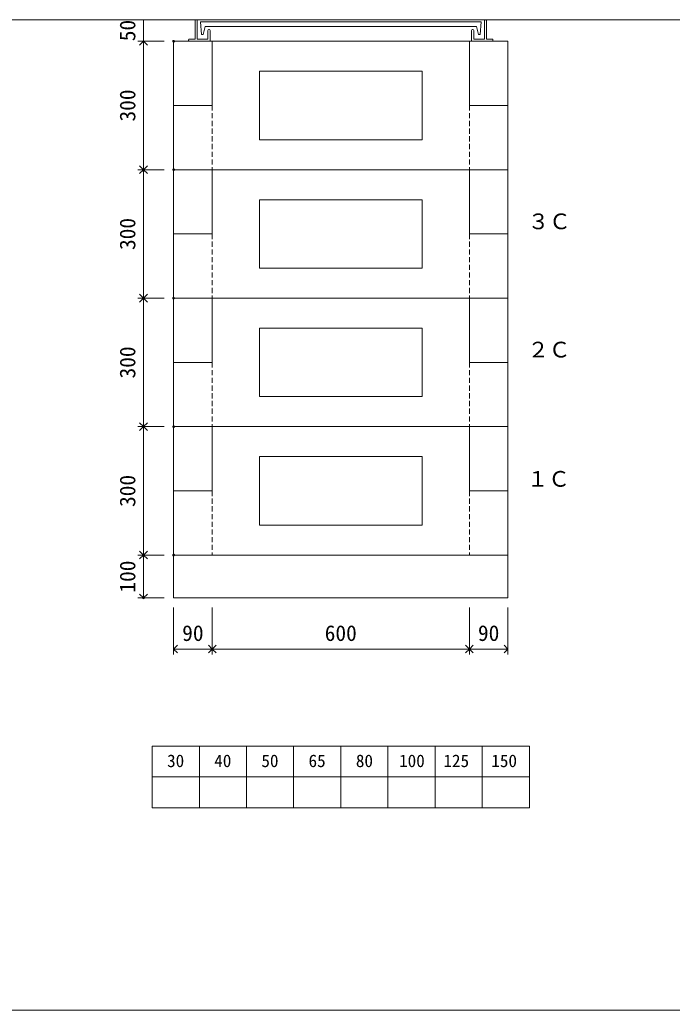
# Model space of a CAD drawing. Units: millimetres, scale not verified. Extents: x -4890 to 18490, y -2296 to 2296.
# Drawn here: x 1846 to 3368, y -1979 to 334 of the extents above; entities that cross this region are included whole.
import ezdxf
from ezdxf.enums import TextEntityAlignment as Align

# ---------------------------------------------------------------- set-up
doc = ezdxf.new("R2010")
doc.units = ezdxf.units.MM
doc.header["$LTSCALE"] = 10
doc.header["$PDMODE"] = 32
doc.header["$PDSIZE"] = 4
for name, pattern in [('DASHED1', [1.8, 1.2, -0.6]), ('USER2', [50.8, 31.75, -6.35, 6.35, -6.35]), ('USER5', [3.185, 0.01, -3.175])]:
    doc.linetypes.add(name, pattern=pattern)
for name, color, linetype, lineweight in [('0-1_Defpoints', 7, 'USER2', 5), ('0-2_waku', 7, 'Continuous', 18), ('0-3_gaikei', 7, 'Continuous', 18), ('0-4_kakure', 7, 'USER5', 18), ('0-5_sunpou', 7, 'Continuous', 5), ('0-8_uchigawa', 6, 'Continuous', 18), ('0-A_futa', 3, 'Continuous', 18), ('0-B_GL', 4, 'Continuous', 18), ('0-D_文字１', 7, 'Continuous', 18)]:
    doc.layers.add(name, color=color, linetype=linetype, lineweight=lineweight)
doc.styles.add('ＭＳ ゴシック', font='')
doc.styles.get('ＭＳ ゴシック').set_extended_font_data('MS Gothic')

# ---------------------------------------------------------------- blocks, each defined once
blk = doc.blocks.new('_Open90_20')
at = {"layer": '0-5_sunpou'}
blk.add_line((0, 0), (-1, 0), dxfattribs=at)
blk.add_lwpolyline([(-0.5, 0.5), (0, 0), (-0.5, -0.5)], dxfattribs=at)
blk = doc.blocks.new('_Open90')
at = {"layer": '0-5_sunpou'}
blk.add_line((0, 0), (-1, 0), dxfattribs=at)
blk.add_lwpolyline([(-0.5, 0.5), (0, 0), (-0.5, -0.5)], dxfattribs=at)
blk = doc.blocks.new('D67(1)')
at = {"layer": '0-1_Defpoints'}
for p in [(592.32, 2214.36), (522.02, 1914.36), (592.32, 1914.36)]:
    blk.add_point(p, dxfattribs=at)
at = {"layer": '0-5_sunpou'}
for p, q in [((570.32, 2214.36), (509.02, 2214.36)), ((522.02, 2196.36), (522.02, 1932.36)), ((570.32, 1914.36), (509.02, 1914.36))]:
    blk.add_line(p, q, dxfattribs=at)
at = {"layer": '0-5_sunpou', "xscale": 18, "yscale": 18}
for p, rotation in [((522.02, 2214.36), 90), ((522.02, 1914.36), 270)]:
    blk.add_blockref('_Open90', p, dxfattribs=dict(at, rotation=rotation))
at = {"layer": '0-5_sunpou', "style": 'ＭＳ ゴシック'}
blk.add_text('300', height=36.66, rotation=90, dxfattribs=at).set_placement((514.02, 2026.86), align=Align.BOTTOM_LEFT)
blk = doc.blocks.new('D65(1)')
at = {"layer": '0-1_Defpoints'}
for p in [(592.32, 1914.36), (522.02, 1614.36), (592.32, 1614.36)]:
    blk.add_point(p, dxfattribs=at)
at = {"layer": '0-5_sunpou'}
for p, q in [((570.32, 1914.36), (509.02, 1914.36)), ((522.02, 1896.36), (522.02, 1632.36)), ((570.32, 1614.36), (509.02, 1614.36))]:
    blk.add_line(p, q, dxfattribs=at)
at = {"layer": '0-5_sunpou', "xscale": 18, "yscale": 18}
for p, rotation in [((522.02, 1914.36), 90), ((522.02, 1614.36), 270)]:
    blk.add_blockref('_Open90', p, dxfattribs=dict(at, rotation=rotation))
at = {"layer": '0-5_sunpou', "style": 'ＭＳ ゴシック'}
blk.add_text('300', height=36.66, rotation=90, dxfattribs=at).set_placement((514.02, 1726.86), align=Align.BOTTOM_LEFT)
blk = doc.blocks.new('_Open90_23')
at = {"layer": '0-5_sunpou'}
blk.add_line((0, 0), (-1, 0), dxfattribs=at)
blk.add_lwpolyline([(-0.5, 0.5), (0, 0), (-0.5, -0.5)], dxfattribs=at)

msp = doc.modelspace()

# ---------------------------------------------------------------- linework, layer by layer
at = {"layer": '0-2_waku'}
for p, q in [((2155, -1361.96), (2155, -1505.96)), ((2155, -1361.96), (2155, -1505.96)), ((2155, -1361.96), (2155, -1505.96)), ((2155, -1361.96), (2155, -1505.96)), ((2155, -1361.96), (3035, -1361.96)), ((2265, -1361.96), (2265, -1505.96)), ((2375, -1361.96), (2375, -1505.96)), ((2375, -1361.96), (2375, -1505.96)), ((2485, -1361.96), (2485, -1505.96)), ((2595, -1361.96), (2595, -1505.96)), ((2705, -1361.96), (2705, -1505.96)), ((2815, -1361.96), (2815, -1505.96)), ((2925, -1361.96), (2925, -1505.96)), ((3035, -1361.96), (3035, -1505.96)), ((2155, -1433.96), (3035, -1433.96)), ((2155, -1505.96), (3035, -1505.96)), ((-1230, -1978.62), (4890, -1978.62)), ((-1230, -1978.62), (4890, -1978.62)), ((-1230, -1978.62), (4890, -1978.62))]:
    msp.add_line(p, q, dxfattribs=at)
at = {"layer": '0-3_gaikei'}
for p, q in [((2985, 284.04), (2205, 284.04)), ((2205, 134.04), (2205, 284.04)), ((2295, 284.04), (2295, 134.04)), ((2895, 134.04), (2895, 284.04)), ((2985, 134.04), (2985, 284.04)), ((2205, -15.96), (2205, 134.04)), ((2205, -15.96), (2205, 134.04)), ((2295, 134.04), (2205, 134.04)), ((2985, 134.04), (2895, 134.04)), ((2985, -15.96), (2985, 134.04)), ((2985, -15.96), (2985, 134.04)), ((2985, -15.96), (2205, -15.96)), ((2985, -15.96), (2205, -15.96)), ((2985, -15.96), (2205, -15.96)), ((2205, -165.96), (2205, -15.96)), ((2895, -15.96), (2295, -15.96)), ((2295, -15.96), (2295, -165.96)), ((2895, -165.96), (2895, -15.96)), ((2985, -165.96), (2985, -15.96)), ((2205, -315.96), (2205, -165.96)), ((2205, -315.96), (2205, -165.96)), ((2295, -165.96), (2205, -165.96)), ((2985, -165.96), (2895, -165.96)), ((2985, -315.96), (2985, -165.96)), ((2985, -315.96), (2985, -165.96)), ((2985, -315.96), (2205, -315.96)), ((2985, -315.96), (2205, -315.96)), ((2205, -465.96), (2205, -315.96)), ((2895, -315.96), (2295, -315.96)), ((2295, -315.96), (2295, -465.96)), ((2895, -465.96), (2895, -315.96)), ((2985, -465.96), (2985, -315.96)), ((2205, -615.96), (2205, -465.96)), ((2205, -615.96), (2205, -465.96)), ((2295, -465.96), (2205, -465.96)), ((2985, -465.96), (2895, -465.96)), ((2985, -615.96), (2985, -465.96)), ((2985, -615.96), (2985, -465.96)), ((2205, -765.96), (2205, -615.96)), ((2985, -615.96), (2205, -615.96)), ((2985, -615.96), (2205, -615.96)), ((2895, -615.96), (2295, -615.96)), ((2895, -765.96), (2895, -615.96)), ((2985, -765.96), (2985, -615.96)), ((2205, -915.96), (2205, -765.96)), ((2205, -915.96), (2205, -765.96)), ((2985, -765.96), (2895, -765.96)), ((2985, -915.96), (2985, -765.96)), ((2985, -915.96), (2985, -765.96)), ((2985, -915.96), (2205, -915.96)), ((2985, -915.96), (2205, -915.96)), ((2985, -915.96), (2205, -915.96)), ((2205, -1015.96), (2205, -915.96)), ((2985, -1015.96), (2985, -915.96)), ((2985, -1015.96), (2205, -1015.96))]:
    msp.add_line(p, q, dxfattribs=at)
for points in [[(2295, 284.04), (2295, 134.04), (2295, 284.04)], [(2295, -15.96), (2295, -165.96), (2295, -15.96)], [(2295, -615.96), (2295, -765.96), (2205, -765.96)], [(2295, -615.96), (2295, -765.96), (2295, -615.96)]]:
    msp.add_lwpolyline(points, dxfattribs=at)
at = {"layer": '0-4_kakure', "linetype": 'DASHED1', "lineweight": 5}
for p, q in [((2295, 134.04), (2295, -15.96)), ((2895, 134.04), (2895, -15.96)), ((2295, -165.96), (2295, -315.96)), ((2895, -165.96), (2895, -315.96)), ((2295, -465.96), (2295, -615.96)), ((2895, -465.96), (2895, -615.96)), ((2295, -765.96), (2295, -915.96)), ((2895, -765.96), (2895, -915.96))]:
    msp.add_line(p, q, dxfattribs=at)
at = {"layer": '0-5_sunpou'}
for p, q in [((2183, 334.04), (2121.7, 334.04)), ((2134.7, 334.04), (2134.7, 284.04)), ((2183, 284.04), (2121.7, 284.04)), ((2183, 284.04), (2121.7, 284.04)), ((2183, 284.04), (2121.7, 284.04)), ((2183, 284.04), (2121.7, 284.04)), ((2183, -15.96), (2121.7, -15.96)), ((2183, -15.96), (2121.7, -15.96)), ((2183, -315.96), (2121.7, -315.96)), ((2183, -315.96), (2121.7, -315.96)), ((2183, -915.96), (2121.7, -915.96)), ((2183, -915.96), (2121.7, -915.96)), ((2134.7, -933.96), (2134.7, -997.96)), ((2183, -1015.96), (2121.7, -1015.96)), ((2205, -1037.96), (2205, -1148.4)), ((2295, -1037.96), (2295, -1148.4)), ((2295, -1037.96), (2295, -1148.4)), ((2895, -1037.96), (2895, -1148.4)), ((2895, -1037.96), (2895, -1148.4)), ((2985, -1037.96), (2985, -1148.4)), ((2223, -1135.4), (2277, -1135.4)), ((2313, -1135.4), (2877, -1135.4)), ((2913, -1135.4), (2967, -1135.4))]:
    msp.add_line(p, q, dxfattribs=at)
for p in [(2134.7, -915.96), (2134.7, -1015.96)]:
    msp.add_point(p, dxfattribs=at)
at = {"layer": '0-8_uchigawa'}
for p, q in [((2405, 54.04), (2405, 214.04)), ((2785, 214.04), (2405, 214.04)), ((2785, 54.04), (2785, 214.04)), ((2785, 54.04), (2405, 54.04)), ((2405, -245.96), (2405, -85.96)), ((2785, -85.96), (2405, -85.96)), ((2785, -245.96), (2785, -85.96)), ((2785, -245.96), (2405, -245.96)), ((2405, -545.96), (2405, -385.96)), ((2785, -385.96), (2405, -385.96)), ((2785, -545.96), (2785, -385.96)), ((2785, -545.96), (2405, -545.96)), ((2405, -845.96), (2405, -685.96)), ((2785, -685.96), (2405, -685.96)), ((2785, -845.96), (2785, -685.96)), ((2785, -845.96), (2405, -845.96))]:
    msp.add_line(p, q, dxfattribs=at)
at = {"layer": '0-A_futa'}
for p, q in [((2255, 332.04), (2255, 289.04)), ((2257, 334.04), (2260, 334.04)), ((2260, 334.04), (2260, 289.04)), ((2267.81, 329.54), (2922.14, 329.54)), ((2267.81, 329.54), (2270.3, 299.54)), ((2922.14, 329.54), (2919.89, 299.54)), ((2930, 334.04), (2930, 289.04)), ((2930, 334.04), (2933, 334.04)), ((2935, 332.04), (2935, 289.04)), ((2278.33, 318.54), (2274.01, 299.54)), ((2278.33, 318.54), (2911.67, 318.54)), ((2285, 309.04), (2285, 289.04)), ((2287, 311.04), (2288, 311.04)), ((2290, 309.04), (2290, 284.04)), ((2900, 309.04), (2900, 284.04)), ((2903, 311.04), (2902, 311.04)), ((2905, 309.04), (2905, 289.04)), ((2911.67, 318.54), (2915.99, 299.54)), ((2240, 287.04), (2240, 286.04)), ((2242, 289.04), (2255, 289.04)), ((2290, 284.04), (2242, 284.04)), ((2260, 289.04), (2285, 289.04)), ((2270.3, 299.54), (2274.01, 299.54)), ((2900, 284.04), (2948, 284.04)), ((2930, 289.04), (2905, 289.04)), ((2919.89, 299.54), (2915.99, 299.54)), ((2948, 289.04), (2935, 289.04)), ((2950, 287.04), (2950, 286.04))]:
    msp.add_line(p, q, dxfattribs=at)
for centre, start, end in [((2257, 332.04), 90, 180), ((2933, 332.04), 0, 90), ((2287, 309.04), 90, 180), ((2288, 309.04), 0, 90), ((2902, 309.04), 90, 180), ((2903, 309.04), 0, 90), ((2242, 287.04), 90, 180), ((2242, 286.04), 180, 270), ((2948, 287.04), 0, 90), ((2948, 286.04), 270, 0)]:
    msp.add_arc(centre, 2, start, end, dxfattribs=at)
at = {"layer": '0-B_GL'}
msp.add_line((-1230, 334.04), (4890, 334.04), dxfattribs=at)
msp.add_line((-1230, 334.04), (4890, 334.04), dxfattribs=at)

# ---------------------------------------------------------------- block references
at = {"layer": '0-5_sunpou'}
for name, p in [('D67(1)', (1612.68, -1930.32)), ('D65(1)', (1612.68, -1930.32)), ('D67(1)', (1612.68, -2530.32)), ('D65(1)', (1612.68, -2530.32))]:
    msp.add_blockref(name, p, dxfattribs=at)
at = {"layer": '0-5_sunpou', "xscale": 18, "yscale": 18}
for name, p, rotation in [('_Open90_23', (2134.7, -915.96), 90), ('_Open90_23', (2134.7, -1015.96), 270), ('_Open90_20', (2205, -1135.4), 180), ('_Open90_20', (2295, -1135.4), 180), ('_Open90_20', (2895, -1135.4), 180)]:
    msp.add_blockref(name, p, dxfattribs=dict(at, rotation=rotation))
for p in [(2295, -1135.4), (2895, -1135.4), (2985, -1135.4)]:
    msp.add_blockref('_Open90_20', p, dxfattribs=at)

# ---------------------------------------------------------------- texts
at = {"layer": '0-5_sunpou', "style": 'ＭＳ ゴシック'}
for s, p in [('50', (2126.7, 284.04)), ('100', (2126.7, -1003.46))]:
    msp.add_text(s, height=36.66, rotation=90, dxfattribs=at).set_placement(p, align=Align.BOTTOM_LEFT)
for s, p in [('90', (2225, -1127.4)), ('600', (2557.5, -1127.4)), ('90', (2915, -1127.4))]:
    msp.add_text(s, height=36.66, dxfattribs=at).set_placement(p, align=Align.BOTTOM_LEFT)
at = {"layer": '0-D_文字１', "style": 'ＭＳ ゴシック'}
for s, height, p in [('３Ｃ', 36.66, (3031.17, -165.96)), ('２Ｃ', 36.66, (3030.54, -465.4)), ('１Ｃ', 36.66, (3029.23, -767.26)), ('30', 29.33, (2189.77, -1419.77)), ('40', 29.33, (2299.77, -1419.77)), ('50', 29.33, (2409.77, -1419.77)), ('65', 29.33, (2519.77, -1419.77)), ('80', 29.33, (2630.18, -1419.77)), ('100', 29.33, (2731.05, -1419.77)), ('125', 29.33, (2834.44, -1419.77)), ('150', 29.33, (2946.2, -1419.77))]:
    msp.add_text(s, height=height, dxfattribs=at).set_placement(p, align=Align.BOTTOM_LEFT)

doc.saveas('drawing.dxf')
